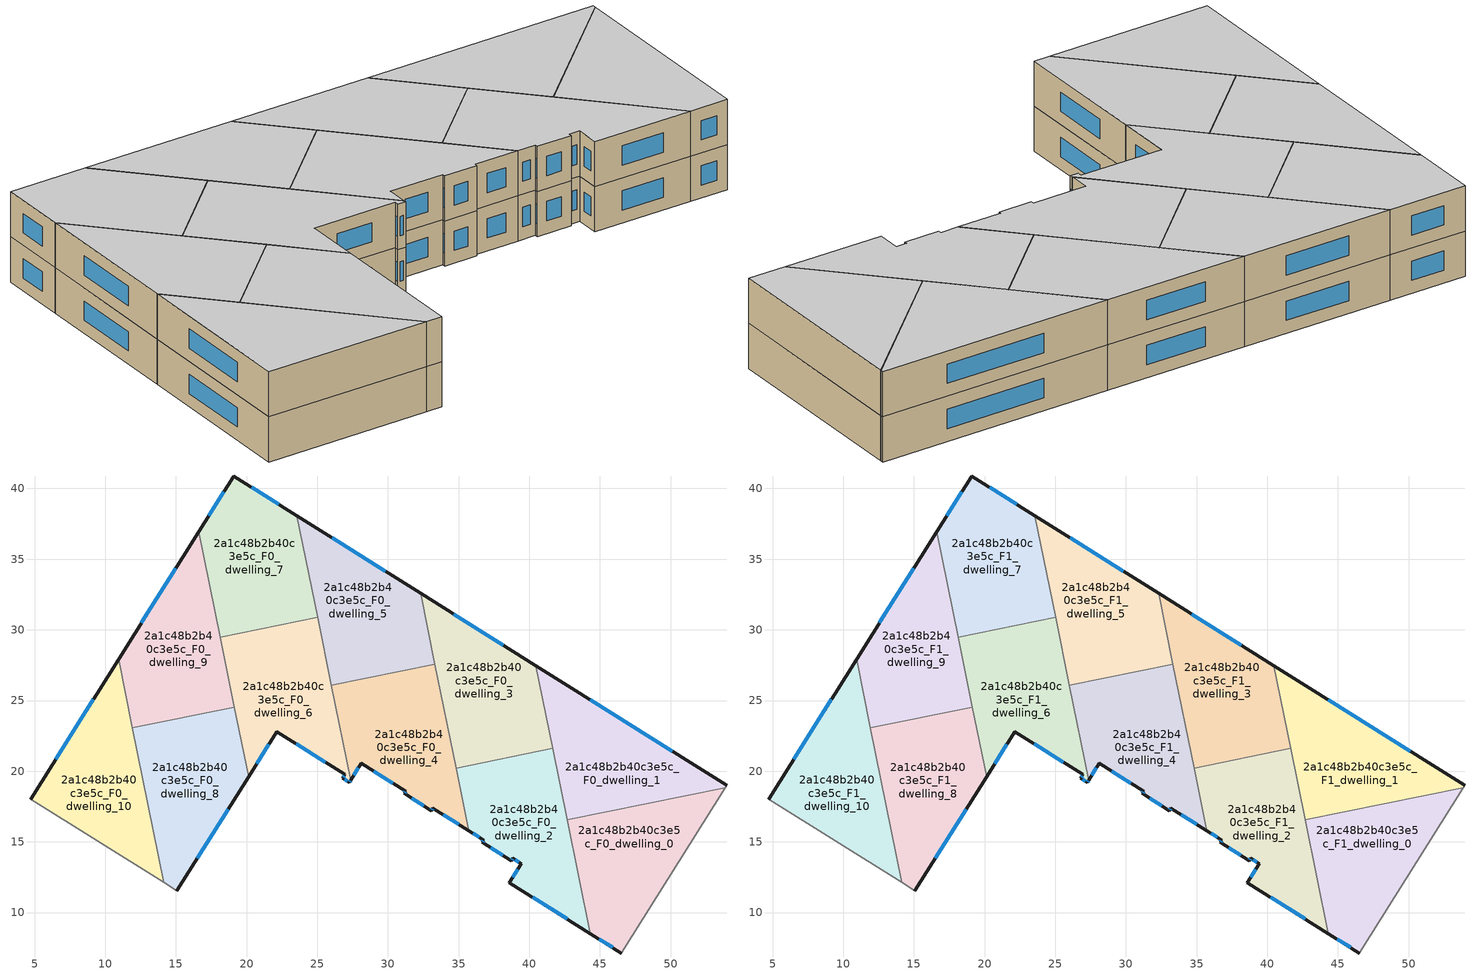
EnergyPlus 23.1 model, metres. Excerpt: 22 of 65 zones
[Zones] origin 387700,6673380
2a1c48b2b40c3e5c_F0_dwelling_0
 floor ground (EU_floor_Construction): 53.87,18.84 46.53,7.14 44.33,8.52 42.69,16.57 z0
 wall outside (EU_wall_Construction): 44.33,8.52 46.53,7.14 z0:3
 wall to 2a1c48b2b40c3e5c_F0_dwelling_1 (EU_wall_Construction): 53.87,18.84 42.69,16.57 z0:3
 wall adiabatic (EU_wall_Construction): 46.53,7.14 53.87,18.84 z0:3
 wall to 2a1c48b2b40c3e5c_F0_dwelling_2 (EU_wall_Construction): 42.69,16.57 44.33,8.52 z0:3
 window (EU_Window_Construction): 44.95,8.12 45.9,7.53 z0.86:2.14
2a1c48b2b40c3e5c_F0_dwelling_1
 floor ground (EU_floor_Construction): 53.97,18.99 53.87,18.84 42.69,16.57 40.48,27.46 z0
 wall outside (EU_wall_Construction): 53.97,18.99 40.48,27.46 z0:3
 wall adiabatic (EU_wall_Construction): 53.87,18.84 53.97,18.99 z0:3
 wall to 2a1c48b2b40c3e5c_F0_dwelling_3 (EU_wall_Construction): 40.48,27.46 41.66,21.62 z0:3
 wall to 2a1c48b2b40c3e5c_F0_dwelling_2 (EU_wall_Construction): 41.66,21.61 42.69,16.57 z0:3
 window (EU_Window_Construction): 50.11,21.41 44.33,25.04 z0.86:2.14
2a1c48b2b40c3e5c_F0_dwelling_10
 floor ground (EU_floor_Construction): 10.94,27.91 14.15,12.13 4.74,18.03 z0
 wall outside (EU_wall_Construction): 10.94,27.91 4.74,18.03 z0:3
 wall adiabatic (EU_wall_Construction): 4.74,18.03 14.15,12.13 z0:3
 wall to 2a1c48b2b40c3e5c_F0_dwelling_8 (EU_wall_Construction): 14.15,12.13 11.93,23.07 z0:3
 wall to 2a1c48b2b40c3e5c_F0_dwelling_9 (EU_wall_Construction): 11.93,23.08 10.94,27.91 z0:3
 window (EU_Window_Construction): 9.17,25.09 6.51,20.85 z0.86:2.14
2a1c48b2b40c3e5c_F0_dwelling_2
 floor ground (EU_floor_Construction): 41.66,21.62 44.33,8.52 38.6,12.11 39.44,13.45 38.83,13.84 38.72,13.68 36.68,14.96 36.78,15.12 35.73,15.79 34.83,20.22 z0
 wall outside (EU_wall_Construction): 35.73,15.79 36.78,15.12 36.68,14.96 38.72,13.68 38.83,13.84 39.44,13.45 38.6,12.11 44.33,8.52 z0:3
 wall to 2a1c48b2b40c3e5c_F0_dwelling_3 (EU_wall_Construction): 41.66,21.62 34.83,20.22 z0:3
 wall to 2a1c48b2b40c3e5c_F0_dwelling_4 (EU_wall_Construction): 34.83,20.22 35.73,15.79 z0:3
 window (EU_Window_Construction): 37.26,14.59 38.14,14.04 / 36.75,15.08 36.71,15.01 / 36.03,15.6 36.48,15.31 / 40.24,11.08 42.69,9.54 / 39.2,13.07 38.84,12.49 / 39,13.73 39.27,13.56 / 38.75,13.72 38.8,13.79 z0.86:2.14
2a1c48b2b40c3e5c_F0_dwelling_3
 floor ground (EU_floor_Construction): 40.48,27.46 41.66,21.62 34.83,20.22 32.31,32.58 z0
 wall outside (EU_wall_Construction): 40.48,27.46 32.31,32.58 z0:3
 wall to 2a1c48b2b40c3e5c_F0_dwelling_5 (EU_wall_Construction): 32.31,32.58 33.33,27.58 z0:3
 wall to 2a1c48b2b40c3e5c_F0_dwelling_4 (EU_wall_Construction): 33.33,27.58 34.82,20.22 z0:3
 window (EU_Window_Construction): 38.14,28.92 34.65,31.12 z0.86:2.14
2a1c48b2b40c3e5c_F0_dwelling_4
 floor ground (EU_floor_Construction): 33.33,27.58 35.73,15.79 33.18,17.38 33.07,17.22 31.15,18.43 31.25,18.59 28.11,20.57 27.36,19.37 26,26.09 z0
 wall outside (EU_wall_Construction): 27.36,19.37 28.11,20.57 31.25,18.59 31.15,18.43 33.07,17.22 33.18,17.38 35.73,15.79 z0:3
 wall to 2a1c48b2b40c3e5c_F0_dwelling_5 (EU_wall_Construction): 33.33,27.58 26,26.09 z0:3
 wall to 2a1c48b2b40c3e5c_F0_dwelling_6 (EU_wall_Construction): 26,26.09 27.36,19.37 z0:3
 window (EU_Window_Construction): 33.91,16.93 35,16.24 / 33.1,17.26 33.15,17.34 / 31.7,18.08 32.52,17.56 / 31.22,18.55 31.18,18.47 / 29.01,20.01 30.35,19.16 / 27.58,19.72 27.9,20.23 z0.86:2.14
2a1c48b2b40c3e5c_F0_dwelling_5
 floor ground (EU_floor_Construction): 32.31,32.58 33.33,27.58 26,26.09 23.56,38.07 z0
 wall outside (EU_wall_Construction): 32.31,32.58 23.56,38.07 z0:3
 wall to 2a1c48b2b40c3e5c_F0_dwelling_7 (EU_wall_Construction): 23.56,38.07 25.02,30.89 z0:3
 wall to 2a1c48b2b40c3e5c_F0_dwelling_6 (EU_wall_Construction): 25.02,30.89 26,26.09 z0:3
 window (EU_Window_Construction): 29.81,34.15 26.06,36.5 z0.86:2.14
2a1c48b2b40c3e5c_F0_dwelling_6
 floor ground (EU_floor_Construction): 25.02,30.89 27.36,19.37 27.27,19.22 26.8,19.51 26.96,19.77 22.14,22.8 20.14,19.62 18.13,29.49 z0
 wall outside (EU_wall_Construction): 20.14,19.62 22.14,22.8 26.96,19.77 26.8,19.51 27.27,19.22 27.36,19.37 z0:3
 wall to 2a1c48b2b40c3e5c_F0_dwelling_7 (EU_wall_Construction): 25.02,30.89 18.13,29.49 z0:3
 wall to 2a1c48b2b40c3e5c_F0_dwelling_9 (EU_wall_Construction): 18.13,29.49 19.14,24.54 z0:3
 wall to 2a1c48b2b40c3e5c_F0_dwelling_8 (EU_wall_Construction): 19.14,24.54 20.14,19.62 z0:3
 window (EU_Window_Construction): 27.3,19.26 27.34,19.33 / 26.94,19.43 27.14,19.3 / 26.92,19.69 26.85,19.59 / 23.51,21.93 25.58,20.63 / 20.71,20.53 21.57,21.89 z0.86:2.14
2a1c48b2b40c3e5c_F0_dwelling_7
 floor ground (EU_floor_Construction): 23.56,38.07 25.02,30.89 18.13,29.49 16.62,36.96 19.08,40.88 z0
 wall outside (EU_wall_Construction): 23.56,38.07 19.08,40.88 16.62,36.96 z0:3
 wall to 2a1c48b2b40c3e5c_F0_dwelling_9 (EU_wall_Construction): 16.62,36.96 18.13,29.49 z0:3
 window (EU_Window_Construction): 22.28,38.87 20.36,40.08 / 18.38,39.76 17.32,38.08 z0.86:2.14
2a1c48b2b40c3e5c_F0_dwelling_8
 floor ground (EU_floor_Construction): 19.14,24.54 20.14,19.62 15.08,11.55 14.15,12.13 11.93,23.08 z0
 wall outside (EU_wall_Construction): 15.08,11.55 20.14,19.62 z0:3
 wall adiabatic (EU_wall_Construction): 14.15,12.13 15.08,11.55 z0:3
 wall to 2a1c48b2b40c3e5c_F0_dwelling_9 (EU_wall_Construction): 19.14,24.54 11.93,23.08 z0:3
 window (EU_Window_Construction): 16.52,13.85 18.69,17.31 z0.86:2.14
2a1c48b2b40c3e5c_F0_dwelling_9
 floor ground (EU_floor_Construction): 16.62,36.96 19.14,24.54 11.93,23.08 10.94,27.91 z0
 wall outside (EU_wall_Construction): 16.62,36.96 10.94,27.91 z0:3
 window (EU_Window_Construction): 14.99,34.37 12.56,30.5 z0.86:2.14
2a1c48b2b40c3e5c_F1_dwelling_0
 floor to 2a1c48b2b40c3e5c_F0_dwelling_0 (EU_floor_Construction): 53.87,18.84 46.53,7.14 44.33,8.52 42.69,16.57 z3
 wall outside (EU_wall_Construction): 44.33,8.52 46.53,7.14 z3:6
 wall to 2a1c48b2b40c3e5c_F1_dwelling_1 (EU_wall_Construction): 53.87,18.84 42.69,16.57 z3:6
 wall adiabatic (EU_wall_Construction): 46.53,7.14 53.87,18.84 z3:6
 wall to 2a1c48b2b40c3e5c_F1_dwelling_2 (EU_wall_Construction): 42.69,16.57 44.33,8.52 z3:6
 window (EU_Window_Construction): 44.95,8.12 45.9,7.53 z3.86:5.14
 ceiling to 2a1c48b2b40c3e5c_F2_dwelling_0 (EU_floor_Construction): 46.53,7.14 53.87,18.84 42.69,16.57 44.33,8.52 z6
2a1c48b2b40c3e5c_F1_dwelling_1
 floor to 2a1c48b2b40c3e5c_F0_dwelling_1 (EU_floor_Construction): 53.97,18.99 53.87,18.84 42.69,16.57 40.48,27.46 z3
 wall outside (EU_wall_Construction): 53.97,18.99 40.48,27.46 z3:6
 wall adiabatic (EU_wall_Construction): 53.87,18.84 53.97,18.99 z3:6
 wall to 2a1c48b2b40c3e5c_F1_dwelling_3 (EU_wall_Construction): 40.48,27.46 41.66,21.62 z3:6
 wall to 2a1c48b2b40c3e5c_F1_dwelling_2 (EU_wall_Construction): 41.66,21.61 42.69,16.57 z3:6
 window (EU_Window_Construction): 50.11,21.41 44.33,25.04 z3.86:5.14
 ceiling to 2a1c48b2b40c3e5c_F2_dwelling_1 (EU_floor_Construction): 53.87,18.84 53.97,18.99 40.48,27.46 42.69,16.57 z6
2a1c48b2b40c3e5c_F1_dwelling_10
 floor to 2a1c48b2b40c3e5c_F0_dwelling_10 (EU_floor_Construction): 10.94,27.91 14.15,12.13 4.74,18.03 z3
 wall outside (EU_wall_Construction): 10.94,27.91 4.74,18.03 z3:6
 wall adiabatic (EU_wall_Construction): 4.74,18.03 14.15,12.13 z3:6
 wall to 2a1c48b2b40c3e5c_F1_dwelling_8 (EU_wall_Construction): 14.15,12.13 11.93,23.07 z3:6
 wall to 2a1c48b2b40c3e5c_F1_dwelling_9 (EU_wall_Construction): 11.93,23.08 10.94,27.91 z3:6
 window (EU_Window_Construction): 9.17,25.09 6.51,20.85 z3.86:5.14
 ceiling to 2a1c48b2b40c3e5c_F2_dwelling_10 (EU_floor_Construction): 14.15,12.13 10.94,27.91 4.74,18.03 z6
2a1c48b2b40c3e5c_F1_dwelling_2
 floor to 2a1c48b2b40c3e5c_F0_dwelling_2 (EU_floor_Construction): 41.66,21.62 44.33,8.52 38.6,12.11 39.44,13.45 38.83,13.84 38.72,13.68 36.68,14.96 36.78,15.12 35.73,15.79 34.83,20.22 z3
 wall outside (EU_wall_Construction): 35.73,15.79 36.78,15.12 36.68,14.96 38.72,13.68 38.83,13.84 39.44,13.45 38.6,12.11 44.33,8.52 z3:6
 wall to 2a1c48b2b40c3e5c_F1_dwelling_3 (EU_wall_Construction): 41.66,21.62 34.83,20.22 z3:6
 wall to 2a1c48b2b40c3e5c_F1_dwelling_4 (EU_wall_Construction): 34.83,20.22 35.73,15.79 z3:6
 window (EU_Window_Construction): 37.26,14.59 38.14,14.04 / 36.75,15.08 36.71,15.01 / 36.03,15.6 36.48,15.31 / 40.24,11.08 42.69,9.54 / 39.2,13.07 38.84,12.49 / 39,13.73 39.27,13.56 / 38.75,13.72 38.8,13.79 z3.86:5.14
 ceiling to 2a1c48b2b40c3e5c_F2_dwelling_2 (EU_floor_Construction): 44.33,8.52 41.66,21.62 34.83,20.22 35.73,15.79 36.78,15.12 36.68,14.96 38.72,13.68 38.83,13.84 39.44,13.45 38.6,12.11 z6
2a1c48b2b40c3e5c_F1_dwelling_3
 floor to 2a1c48b2b40c3e5c_F0_dwelling_3 (EU_floor_Construction): 40.48,27.46 41.66,21.62 34.83,20.22 32.31,32.58 z3
 wall outside (EU_wall_Construction): 40.48,27.46 32.31,32.58 z3:6
 wall to 2a1c48b2b40c3e5c_F1_dwelling_5 (EU_wall_Construction): 32.31,32.58 33.33,27.58 z3:6
 wall to 2a1c48b2b40c3e5c_F1_dwelling_4 (EU_wall_Construction): 33.33,27.58 34.82,20.22 z3:6
 window (EU_Window_Construction): 38.14,28.92 34.65,31.12 z3.86:5.14
 ceiling to 2a1c48b2b40c3e5c_F2_dwelling_3 (EU_floor_Construction): 41.66,21.62 40.48,27.46 32.31,32.58 34.83,20.22 z6
2a1c48b2b40c3e5c_F1_dwelling_4
 floor to 2a1c48b2b40c3e5c_F0_dwelling_4 (EU_floor_Construction): 33.33,27.58 35.73,15.79 33.18,17.38 33.07,17.22 31.15,18.43 31.25,18.59 28.11,20.57 27.36,19.37 26,26.09 z3
 wall outside (EU_wall_Construction): 27.36,19.37 28.11,20.57 31.25,18.59 31.15,18.43 33.07,17.22 33.18,17.38 35.73,15.79 z3:6
 wall to 2a1c48b2b40c3e5c_F1_dwelling_5 (EU_wall_Construction): 33.33,27.58 26,26.09 z3:6
 wall to 2a1c48b2b40c3e5c_F1_dwelling_6 (EU_wall_Construction): 26,26.09 27.36,19.37 z3:6
 window (EU_Window_Construction): 33.91,16.93 35,16.24 / 33.1,17.26 33.15,17.34 / 31.7,18.08 32.52,17.56 / 31.22,18.55 31.18,18.47 / 29.01,20.01 30.35,19.16 / 27.58,19.72 27.9,20.23 z3.86:5.14
 ceiling to 2a1c48b2b40c3e5c_F2_dwelling_4 (EU_floor_Construction): 35.73,15.79 33.33,27.58 26,26.09 27.36,19.37 28.11,20.57 31.25,18.59 31.15,18.43 33.07,17.22 33.18,17.38 z6
2a1c48b2b40c3e5c_F1_dwelling_5
 floor to 2a1c48b2b40c3e5c_F0_dwelling_5 (EU_floor_Construction): 32.31,32.58 33.33,27.58 26,26.09 23.56,38.07 z3
 wall outside (EU_wall_Construction): 32.31,32.58 23.56,38.07 z3:6
 wall to 2a1c48b2b40c3e5c_F1_dwelling_7 (EU_wall_Construction): 23.56,38.07 25.02,30.89 z3:6
 wall to 2a1c48b2b40c3e5c_F1_dwelling_6 (EU_wall_Construction): 25.02,30.89 26,26.09 z3:6
 window (EU_Window_Construction): 29.81,34.15 26.06,36.5 z3.86:5.14
 ceiling to 2a1c48b2b40c3e5c_F2_dwelling_5 (EU_floor_Construction): 33.33,27.58 32.31,32.58 23.56,38.07 26,26.09 z6
2a1c48b2b40c3e5c_F1_dwelling_6
 floor to 2a1c48b2b40c3e5c_F0_dwelling_6 (EU_floor_Construction): 25.02,30.89 27.36,19.37 27.27,19.22 26.8,19.51 26.96,19.77 22.14,22.8 20.14,19.62 18.13,29.49 z3
 wall outside (EU_wall_Construction): 20.14,19.62 22.14,22.8 26.96,19.77 26.8,19.51 27.27,19.22 27.36,19.37 z3:6
 wall to 2a1c48b2b40c3e5c_F1_dwelling_7 (EU_wall_Construction): 25.02,30.89 18.13,29.49 z3:6
 wall to 2a1c48b2b40c3e5c_F1_dwelling_9 (EU_wall_Construction): 18.13,29.49 19.14,24.54 z3:6
 wall to 2a1c48b2b40c3e5c_F1_dwelling_8 (EU_wall_Construction): 19.14,24.54 20.14,19.62 z3:6
 window (EU_Window_Construction): 27.3,19.26 27.34,19.33 / 26.94,19.43 27.14,19.3 / 26.92,19.69 26.85,19.59 / 23.51,21.93 25.58,20.63 / 20.71,20.53 21.57,21.89 z3.86:5.14
 ceiling to 2a1c48b2b40c3e5c_F2_dwelling_6 (EU_floor_Construction): 27.27,19.22 27.36,19.37 25.02,30.89 18.13,29.49 20.14,19.62 22.14,22.8 26.96,19.77 26.8,19.51 z6
2a1c48b2b40c3e5c_F1_dwelling_7
 floor to 2a1c48b2b40c3e5c_F0_dwelling_7 (EU_floor_Construction): 23.56,38.07 25.02,30.89 18.13,29.49 16.62,36.96 19.08,40.88 z3
 wall outside (EU_wall_Construction): 23.56,38.07 19.08,40.88 16.62,36.96 z3:6
 wall to 2a1c48b2b40c3e5c_F1_dwelling_9 (EU_wall_Construction): 16.62,36.96 18.13,29.49 z3:6
 window (EU_Window_Construction): 22.28,38.87 20.36,40.08 / 18.38,39.76 17.32,38.08 z3.86:5.14
 ceiling to 2a1c48b2b40c3e5c_F2_dwelling_7 (EU_floor_Construction): 25.02,30.89 23.56,38.07 19.08,40.88 16.62,36.96 18.13,29.49 z6
2a1c48b2b40c3e5c_F1_dwelling_8
 floor to 2a1c48b2b40c3e5c_F0_dwelling_8 (EU_floor_Construction): 19.14,24.54 20.14,19.62 15.08,11.55 14.15,12.13 11.93,23.08 z3
 wall outside (EU_wall_Construction): 15.08,11.55 20.14,19.62 z3:6
 wall adiabatic (EU_wall_Construction): 14.15,12.13 15.08,11.55 z3:6
 wall to 2a1c48b2b40c3e5c_F1_dwelling_9 (EU_wall_Construction): 19.14,24.54 11.93,23.08 z3:6
 window (EU_Window_Construction): 16.52,13.85 18.69,17.31 z3.86:5.14
 ceiling to 2a1c48b2b40c3e5c_F2_dwelling_8 (EU_floor_Construction): 15.08,11.55 20.14,19.62 19.14,24.54 11.93,23.08 14.15,12.13 z6
2a1c48b2b40c3e5c_F1_dwelling_9
 floor to 2a1c48b2b40c3e5c_F0_dwelling_9 (EU_floor_Construction): 16.62,36.96 19.14,24.54 11.93,23.08 10.94,27.91 z3
 wall outside (EU_wall_Construction): 16.62,36.96 10.94,27.91 z3:6
 window (EU_Window_Construction): 14.99,34.37 12.56,30.5 z3.86:5.14
 ceiling to 2a1c48b2b40c3e5c_F2_dwelling_9 (EU_floor_Construction): 19.14,24.54 16.62,36.96 10.94,27.91 11.93,23.08 z6
[Building]
EU S2 Campaign: North Axis=0; Terrain=City; Solar Distribution=FullExterior
[Site:Location]
Helsinki-Vantaa.AP: Latitude=60.317; Longitude=24.963; Time Zone=2; Elevation=54.6
[SizingPeriod:WeatherFileDays]
AnnualSizingPeriod: Begin Month=1; Begin Day of Month=1; End Month=12; End Day of Month=31; Day of Week for Start Day=Monday; Use Weather File Daylight Saving Period=No; Use Weather File Rain and Snow Indicators=No
[MATERIAL]
EU_InternalMass_Material: Roughness=MediumRough; Thickness=0.1; Conductivity=1; Density=1800; Specific Heat=900; Thermal Absorptance=0.9; Solar Absorptance=0.7; Visible Absorptance=0.7
[MATERIAL:NOMASS] Roughness=MediumRough; Thermal Absorptance=0.9; Solar Absorptance=0.7; Visible Absorptance=0.7
Name | Thermal Resistance
EU_wall_NoMass | 5.91765
EU_floor_NoMass | 6.2875
[WINDOWMATERIAL:SIMPLEGLAZINGSYSTEM]
EU_Window_SimpleGlazing: UFactor=0.994035; Solar Heat Gain Coefficient=0.7; Visible Transmittance=0.7
[CONSTRUCTION]
EU_wall_Construction: EU_wall_NoMass
EU_floor_Construction: EU_floor_NoMass
EU_Window_Construction: EU_Window_SimpleGlazing
EU_InternalMass_Construction: EU_InternalMass_Material
[ZONE] Type=1; Multiplier=1; Ceiling Height=autocalculate; Floor Area=autocalculate; Part of Total Floor Area=Yes
Name | Volume
2a1c48b2b40c3e5c_F0_dwelling_0; 2a1c48b2b40c3e5c_F1_dwelling_0 | 194.409
2a1c48b2b40c3e5c_F0_dwelling_1; 2a1c48b2b40c3e5c_F1_dwelling_1 | 194.378
2a1c48b2b40c3e5c_F0_dwelling_10; 2a1c48b2b40c3e5c_F1_dwelling_10 | 194.391
2a1c48b2b40c3e5c_F0_dwelling_2; 2a1c48b2b40c3e5c_F1_dwelling_2 | 194.402
2a1c48b2b40c3e5c_F0_dwelling_3; 2a1c48b2b40c3e5c_F1_dwelling_3 | 194.392
2a1c48b2b40c3e5c_F0_dwelling_4; 2a1c48b2b40c3e5c_F1_dwelling_4 | 194.364
2a1c48b2b40c3e5c_F0_dwelling_5; 2a1c48b2b40c3e5c_F1_dwelling_5 | 194.385
2a1c48b2b40c3e5c_F0_dwelling_6; 2a1c48b2b40c3e5c_F1_dwelling_6 | 194.39
2a1c48b2b40c3e5c_F0_dwelling_7; 2a1c48b2b40c3e5c_F1_dwelling_7 | 194.386
2a1c48b2b40c3e5c_F0_dwelling_8; 2a1c48b2b40c3e5c_F1_dwelling_8 | 194.41
2a1c48b2b40c3e5c_F0_dwelling_9; 2a1c48b2b40c3e5c_F1_dwelling_9 | 194.403
[INTERNALMASS] Construction=EU_InternalMass_Construction
Name | Zone or ZoneList | Surface Area
2a1c48b2b40c3e5c_F0_dwelling_0_EU_InternalMass | 2a1c48b2b40c3e5c_F0_dwelling_0 | 64.8041
2a1c48b2b40c3e5c_F0_dwelling_1_EU_InternalMass | 2a1c48b2b40c3e5c_F0_dwelling_1 | 64.7929
2a1c48b2b40c3e5c_F0_dwelling_2_EU_InternalMass | 2a1c48b2b40c3e5c_F0_dwelling_2 | 64.8017
2a1c48b2b40c3e5c_F0_dwelling_3_EU_InternalMass | 2a1c48b2b40c3e5c_F0_dwelling_3 | 64.7996
2a1c48b2b40c3e5c_F0_dwelling_4_EU_InternalMass | 2a1c48b2b40c3e5c_F0_dwelling_4 | 64.7883
2a1c48b2b40c3e5c_F0_dwelling_5_EU_InternalMass | 2a1c48b2b40c3e5c_F0_dwelling_5 | 64.7954
2a1c48b2b40c3e5c_F0_dwelling_6_EU_InternalMass | 2a1c48b2b40c3e5c_F0_dwelling_6 | 64.7963
2a1c48b2b40c3e5c_F0_dwelling_7_EU_InternalMass | 2a1c48b2b40c3e5c_F0_dwelling_7 | 64.7956
2a1c48b2b40c3e5c_F0_dwelling_8_EU_InternalMass | 2a1c48b2b40c3e5c_F0_dwelling_8 | 64.8012
2a1c48b2b40c3e5c_F0_dwelling_9_EU_InternalMass | 2a1c48b2b40c3e5c_F0_dwelling_9 | 64.8018
2a1c48b2b40c3e5c_F0_dwelling_10_EU_InternalMass | 2a1c48b2b40c3e5c_F0_dwelling_10 | 64.797
2a1c48b2b40c3e5c_F1_dwelling_0_EU_InternalMass | 2a1c48b2b40c3e5c_F1_dwelling_0 | 64.8041
2a1c48b2b40c3e5c_F1_dwelling_1_EU_InternalMass | 2a1c48b2b40c3e5c_F1_dwelling_1 | 64.7929
2a1c48b2b40c3e5c_F1_dwelling_2_EU_InternalMass | 2a1c48b2b40c3e5c_F1_dwelling_2 | 64.8017
2a1c48b2b40c3e5c_F1_dwelling_3_EU_InternalMass | 2a1c48b2b40c3e5c_F1_dwelling_3 | 64.7996
2a1c48b2b40c3e5c_F1_dwelling_4_EU_InternalMass | 2a1c48b2b40c3e5c_F1_dwelling_4 | 64.7883
2a1c48b2b40c3e5c_F1_dwelling_5_EU_InternalMass | 2a1c48b2b40c3e5c_F1_dwelling_5 | 64.7954
2a1c48b2b40c3e5c_F1_dwelling_6_EU_InternalMass | 2a1c48b2b40c3e5c_F1_dwelling_6 | 64.7963
2a1c48b2b40c3e5c_F1_dwelling_7_EU_InternalMass | 2a1c48b2b40c3e5c_F1_dwelling_7 | 64.7956
2a1c48b2b40c3e5c_F1_dwelling_8_EU_InternalMass | 2a1c48b2b40c3e5c_F1_dwelling_8 | 64.8012
2a1c48b2b40c3e5c_F1_dwelling_9_EU_InternalMass | 2a1c48b2b40c3e5c_F1_dwelling_9 | 64.8018
2a1c48b2b40c3e5c_F1_dwelling_10_EU_InternalMass | 2a1c48b2b40c3e5c_F1_dwelling_10 | 64.797
[OTHEREQUIPMENT] Fuel Type=Electricity; Design Level Calculation Method=Watts/Area; Power per Zone Floor Area=1; Fraction Latent=0; Fraction Radiant=0; Fraction Lost=0; Carbon Dioxide Generation Rate=0; EndUse Subcategory=EU_Step8_InternalGains
Name | Zone or ZoneList or Space or SpaceList | Schedule
EU_Step8_InternalGain_2a1c48b2b40c3e5c_F0_dwelling_0_f000 | 2a1c48b2b40c3e5c_F0_dwelling_0 | EU_Step8_GainSchedule_2a1c48b2b40c3e5c_F0_dwelling_0_f000
EU_Step8_InternalGain_2a1c48b2b40c3e5c_F0_dwelling_1_f000 | 2a1c48b2b40c3e5c_F0_dwelling_1 | EU_Step8_GainSchedule_2a1c48b2b40c3e5c_F0_dwelling_1_f000
EU_Step8_InternalGain_2a1c48b2b40c3e5c_F0_dwelling_2_f000 | 2a1c48b2b40c3e5c_F0_dwelling_2 | EU_Step8_GainSchedule_2a1c48b2b40c3e5c_F0_dwelling_2_f000
EU_Step8_InternalGain_2a1c48b2b40c3e5c_F0_dwelling_3_f000 | 2a1c48b2b40c3e5c_F0_dwelling_3 | EU_Step8_GainSchedule_2a1c48b2b40c3e5c_F0_dwelling_3_f000
EU_Step8_InternalGain_2a1c48b2b40c3e5c_F0_dwelling_4_f000 | 2a1c48b2b40c3e5c_F0_dwelling_4 | EU_Step8_GainSchedule_2a1c48b2b40c3e5c_F0_dwelling_4_f000
EU_Step8_InternalGain_2a1c48b2b40c3e5c_F0_dwelling_5_f000 | 2a1c48b2b40c3e5c_F0_dwelling_5 | EU_Step8_GainSchedule_2a1c48b2b40c3e5c_F0_dwelling_5_f000
EU_Step8_InternalGain_2a1c48b2b40c3e5c_F0_dwelling_6_f000 | 2a1c48b2b40c3e5c_F0_dwelling_6 | EU_Step8_GainSchedule_2a1c48b2b40c3e5c_F0_dwelling_6_f000
EU_Step8_InternalGain_2a1c48b2b40c3e5c_F0_dwelling_7_f000 | 2a1c48b2b40c3e5c_F0_dwelling_7 | EU_Step8_GainSchedule_2a1c48b2b40c3e5c_F0_dwelling_7_f000
EU_Step8_InternalGain_2a1c48b2b40c3e5c_F0_dwelling_8_f000 | 2a1c48b2b40c3e5c_F0_dwelling_8 | EU_Step8_GainSchedule_2a1c48b2b40c3e5c_F0_dwelling_8_f000
EU_Step8_InternalGain_2a1c48b2b40c3e5c_F0_dwelling_9_f000 | 2a1c48b2b40c3e5c_F0_dwelling_9 | EU_Step8_GainSchedule_2a1c48b2b40c3e5c_F0_dwelling_9_f000
EU_Step8_InternalGain_2a1c48b2b40c3e5c_F0_dwelling_10_f000 | 2a1c48b2b40c3e5c_F0_dwelling_10 | EU_Step8_GainSchedule_2a1c48b2b40c3e5c_F0_dwelling_10_f000
EU_Step8_InternalGain_2a1c48b2b40c3e5c_F1_dwelling_0_f000 | 2a1c48b2b40c3e5c_F1_dwelling_0 | EU_Step8_GainSchedule_2a1c48b2b40c3e5c_F1_dwelling_0_f000
EU_Step8_InternalGain_2a1c48b2b40c3e5c_F1_dwelling_1_f000 | 2a1c48b2b40c3e5c_F1_dwelling_1 | EU_Step8_GainSchedule_2a1c48b2b40c3e5c_F1_dwelling_1_f000
EU_Step8_InternalGain_2a1c48b2b40c3e5c_F1_dwelling_2_f000 | 2a1c48b2b40c3e5c_F1_dwelling_2 | EU_Step8_GainSchedule_2a1c48b2b40c3e5c_F1_dwelling_2_f000
EU_Step8_InternalGain_2a1c48b2b40c3e5c_F1_dwelling_3_f000 | 2a1c48b2b40c3e5c_F1_dwelling_3 | EU_Step8_GainSchedule_2a1c48b2b40c3e5c_F1_dwelling_3_f000
EU_Step8_InternalGain_2a1c48b2b40c3e5c_F1_dwelling_4_f000 | 2a1c48b2b40c3e5c_F1_dwelling_4 | EU_Step8_GainSchedule_2a1c48b2b40c3e5c_F1_dwelling_4_f000
EU_Step8_InternalGain_2a1c48b2b40c3e5c_F1_dwelling_5_f000 | 2a1c48b2b40c3e5c_F1_dwelling_5 | EU_Step8_GainSchedule_2a1c48b2b40c3e5c_F1_dwelling_5_f000
EU_Step8_InternalGain_2a1c48b2b40c3e5c_F1_dwelling_6_f000 | 2a1c48b2b40c3e5c_F1_dwelling_6 | EU_Step8_GainSchedule_2a1c48b2b40c3e5c_F1_dwelling_6_f000
EU_Step8_InternalGain_2a1c48b2b40c3e5c_F1_dwelling_7_f000 | 2a1c48b2b40c3e5c_F1_dwelling_7 | EU_Step8_GainSchedule_2a1c48b2b40c3e5c_F1_dwelling_7_f000
EU_Step8_InternalGain_2a1c48b2b40c3e5c_F1_dwelling_8_f000 | 2a1c48b2b40c3e5c_F1_dwelling_8 | EU_Step8_GainSchedule_2a1c48b2b40c3e5c_F1_dwelling_8_f000
EU_Step8_InternalGain_2a1c48b2b40c3e5c_F1_dwelling_9_f000 | 2a1c48b2b40c3e5c_F1_dwelling_9 | EU_Step8_GainSchedule_2a1c48b2b40c3e5c_F1_dwelling_9_f000
EU_Step8_InternalGain_2a1c48b2b40c3e5c_F1_dwelling_10_f000 | 2a1c48b2b40c3e5c_F1_dwelling_10 | EU_Step8_GainSchedule_2a1c48b2b40c3e5c_F1_dwelling_10_f000
[ZONEVENTILATION:DESIGNFLOWRATE] Schedule=EU_AlwaysOn; Design Flow Rate Calculation Method=AirChanges/Hour; Air Changes per Hour=0.596421; Ventilation Type=Natural; Fan Pressure Rise=0; Fan Total Efficiency=1; Constant Term Coefficient=1; Temperature Term Coefficient=0; Velocity Term Coefficient=0; Velocity Squared Term Coefficient=0; Minimum Indoor Temperature=-100; Maximum Indoor Temperature=100; Delta Temperature=-100; Minimum Outdoor Temperature=-100; Maximum Outdoor Temperature=100; Maximum Wind Speed=40
Name | Zone or ZoneList or Space or SpaceList
EU_ConstantAir_2a1c48b2b40c3e5c_F0_dwelling_0 | 2a1c48b2b40c3e5c_F0_dwelling_0
EU_ConstantAir_2a1c48b2b40c3e5c_F0_dwelling_1 | 2a1c48b2b40c3e5c_F0_dwelling_1
EU_ConstantAir_2a1c48b2b40c3e5c_F0_dwelling_2 | 2a1c48b2b40c3e5c_F0_dwelling_2
EU_ConstantAir_2a1c48b2b40c3e5c_F0_dwelling_3 | 2a1c48b2b40c3e5c_F0_dwelling_3
EU_ConstantAir_2a1c48b2b40c3e5c_F0_dwelling_4 | 2a1c48b2b40c3e5c_F0_dwelling_4
EU_ConstantAir_2a1c48b2b40c3e5c_F0_dwelling_5 | 2a1c48b2b40c3e5c_F0_dwelling_5
EU_ConstantAir_2a1c48b2b40c3e5c_F0_dwelling_6 | 2a1c48b2b40c3e5c_F0_dwelling_6
EU_ConstantAir_2a1c48b2b40c3e5c_F0_dwelling_7 | 2a1c48b2b40c3e5c_F0_dwelling_7
EU_ConstantAir_2a1c48b2b40c3e5c_F0_dwelling_8 | 2a1c48b2b40c3e5c_F0_dwelling_8
EU_ConstantAir_2a1c48b2b40c3e5c_F0_dwelling_9 | 2a1c48b2b40c3e5c_F0_dwelling_9
EU_ConstantAir_2a1c48b2b40c3e5c_F0_dwelling_10 | 2a1c48b2b40c3e5c_F0_dwelling_10
EU_ConstantAir_2a1c48b2b40c3e5c_F1_dwelling_0 | 2a1c48b2b40c3e5c_F1_dwelling_0
EU_ConstantAir_2a1c48b2b40c3e5c_F1_dwelling_1 | 2a1c48b2b40c3e5c_F1_dwelling_1
EU_ConstantAir_2a1c48b2b40c3e5c_F1_dwelling_2 | 2a1c48b2b40c3e5c_F1_dwelling_2
EU_ConstantAir_2a1c48b2b40c3e5c_F1_dwelling_3 | 2a1c48b2b40c3e5c_F1_dwelling_3
EU_ConstantAir_2a1c48b2b40c3e5c_F1_dwelling_4 | 2a1c48b2b40c3e5c_F1_dwelling_4
EU_ConstantAir_2a1c48b2b40c3e5c_F1_dwelling_5 | 2a1c48b2b40c3e5c_F1_dwelling_5
EU_ConstantAir_2a1c48b2b40c3e5c_F1_dwelling_6 | 2a1c48b2b40c3e5c_F1_dwelling_6
EU_ConstantAir_2a1c48b2b40c3e5c_F1_dwelling_7 | 2a1c48b2b40c3e5c_F1_dwelling_7
EU_ConstantAir_2a1c48b2b40c3e5c_F1_dwelling_8 | 2a1c48b2b40c3e5c_F1_dwelling_8
EU_ConstantAir_2a1c48b2b40c3e5c_F1_dwelling_9 | 2a1c48b2b40c3e5c_F1_dwelling_9
EU_ConstantAir_2a1c48b2b40c3e5c_F1_dwelling_10 | 2a1c48b2b40c3e5c_F1_dwelling_10
[HVACTEMPLATE:THERMOSTAT] Constant Heating Setpoint=20; Constant Cooling Setpoint=50
EU_HeatOnly_2a1c48b2b40c3e5c_F0_dwelling_0; EU_HeatOnly_2a1c48b2b40c3e5c_F0_dwelling_1; EU_HeatOnly_2a1c48b2b40c3e5c_F0_dwelling_2; EU_HeatOnly_2a1c48b2b40c3e5c_F0_dwelling_3; EU_HeatOnly_2a1c48b2b40c3e5c_F0_dwelling_4; EU_HeatOnly_2a1c48b2b40c3e5c_F0_dwelling_5; EU_HeatOnly_2a1c48b2b40c3e5c_F0_dwelling_6; EU_HeatOnly_2a1c48b2b40c3e5c_F0_dwelling_7; EU_HeatOnly_2a1c48b2b40c3e5c_F0_dwelling_8; EU_HeatOnly_2a1c48b2b40c3e5c_F0_dwelling_9; EU_HeatOnly_2a1c48b2b40c3e5c_F0_dwelling_10; EU_HeatOnly_2a1c48b2b40c3e5c_F1_dwelling_0; EU_HeatOnly_2a1c48b2b40c3e5c_F1_dwelling_1; EU_HeatOnly_2a1c48b2b40c3e5c_F1_dwelling_2; EU_HeatOnly_2a1c48b2b40c3e5c_F1_dwelling_3; EU_HeatOnly_2a1c48b2b40c3e5c_F1_dwelling_4; EU_HeatOnly_2a1c48b2b40c3e5c_F1_dwelling_5; EU_HeatOnly_2a1c48b2b40c3e5c_F1_dwelling_6; EU_HeatOnly_2a1c48b2b40c3e5c_F1_dwelling_7; EU_HeatOnly_2a1c48b2b40c3e5c_F1_dwelling_8; EU_HeatOnly_2a1c48b2b40c3e5c_F1_dwelling_9; EU_HeatOnly_2a1c48b2b40c3e5c_F1_dwelling_10; EU_HeatOnly_2a1c48b2b40c3e5c_F2_dwelling_0; EU_HeatOnly_2a1c48b2b40c3e5c_F2_dwelling_1; EU_HeatOnly_2a1c48b2b40c3e5c_F2_dwelling_2; EU_HeatOnly_2a1c48b2b40c3e5c_F2_dwelling_3; EU_HeatOnly_2a1c48b2b40c3e5c_F2_dwelling_4; EU_HeatOnly_2a1c48b2b40c3e5c_F2_dwelling_5; EU_HeatOnly_2a1c48b2b40c3e5c_F2_dwelling_6; EU_HeatOnly_2a1c48b2b40c3e5c_F2_dwelling_7; EU_HeatOnly_2a1c48b2b40c3e5c_F2_dwelling_8; EU_HeatOnly_2a1c48b2b40c3e5c_F2_dwelling_9; EU_HeatOnly_2a1c48b2b40c3e5c_F2_dwelling_10; EU_HeatOnly_2a1c48b2b40c3e5c_F3_dwelling_0; EU_HeatOnly_2a1c48b2b40c3e5c_F3_dwelling_1; EU_HeatOnly_2a1c48b2b40c3e5c_F3_dwelling_2; EU_HeatOnly_2a1c48b2b40c3e5c_F3_dwelling_3; EU_HeatOnly_2a1c48b2b40c3e5c_F3_dwelling_4; EU_HeatOnly_2a1c48b2b40c3e5c_F3_dwelling_5; EU_HeatOnly_2a1c48b2b40c3e5c_F3_dwelling_6; EU_HeatOnly_2a1c48b2b40c3e5c_F3_dwelling_7; EU_HeatOnly_2a1c48b2b40c3e5c_F3_dwelling_8; EU_HeatOnly_2a1c48b2b40c3e5c_F3_dwelling_9; EU_HeatOnly_2a1c48b2b40c3e5c_F3_dwelling_10; EU_HeatOnly_2a1c48b2b40c3e5c_F4_dwelling_0; EU_HeatOnly_2a1c48b2b40c3e5c_F4_dwelling_1; EU_HeatOnly_2a1c48b2b40c3e5c_F4_dwelling_2; EU_HeatOnly_2a1c48b2b40c3e5c_F4_dwelling_3; EU_HeatOnly_2a1c48b2b40c3e5c_F4_dwelling_4; EU_HeatOnly_2a1c48b2b40c3e5c_F4_dwelling_5; EU_HeatOnly_2a1c48b2b40c3e5c_F4_dwelling_6; EU_HeatOnly_2a1c48b2b40c3e5c_F4_dwelling_7; EU_HeatOnly_2a1c48b2b40c3e5c_F4_dwelling_8; EU_HeatOnly_2a1c48b2b40c3e5c_F4_dwelling_9; EU_HeatOnly_2a1c48b2b40c3e5c_F4_dwelling_10; EU_HeatOnly_2a1c48b2b40c3e5c_F5_dwelling_0; EU_HeatOnly_2a1c48b2b40c3e5c_F5_dwelling_1; EU_HeatOnly_2a1c48b2b40c3e5c_F5_dwelling_2; EU_HeatOnly_2a1c48b2b40c3e5c_F5_dwelling_3; EU_HeatOnly_2a1c48b2b40c3e5c_F5_dwelling_4; EU_HeatOnly_2a1c48b2b40c3e5c_F5_dwelling_5; EU_HeatOnly_2a1c48b2b40c3e5c_F5_dwelling_6; EU_HeatOnly_2a1c48b2b40c3e5c_F5_dwelling_7; EU_HeatOnly_2a1c48b2b40c3e5c_F5_dwelling_8; EU_HeatOnly_2a1c48b2b40c3e5c_F5_dwelling_9
[HVACTEMPLATE:ZONE:IDEALLOADSAIRSYSTEM] System Availability Schedule=EU_AlwaysOn; Maximum Heating Supply Air Temperature=50; Minimum Cooling Supply Air Temperature=13; Maximum Heating Supply Air Humidity Ratio=0.0156; Minimum Cooling Supply Air Humidity Ratio=0.0077; Heating Limit=NoLimit; Cooling Limit=NoLimit; Heating Availability Schedule=EU_AlwaysOn; Cooling Availability Schedule=EU_CoolingOff; Dehumidification Control Type=ConstantSensibleHeatRatio; Cooling Sensible Heat Ratio=0.7; Dehumidification Setpoint=60; Humidification Control Type=None; Humidification Setpoint=30; Outdoor Air Method=None; Outdoor Air Flow Rate per Person=0.00944; Outdoor Air Flow Rate per Zone Floor Area=0; Outdoor Air Flow Rate per Zone=0; Demand Controlled Ventilation Type=None; Outdoor Air Economizer Type=NoEconomizer; Heat Recovery Type=None; Sensible Heat Recovery Effectiveness=0.7; Latent Heat Recovery Effectiveness=0.65
Name | Template Thermostat
2a1c48b2b40c3e5c_F0_dwelling_0 | EU_HeatOnly_2a1c48b2b40c3e5c_F0_dwelling_0
2a1c48b2b40c3e5c_F0_dwelling_1 | EU_HeatOnly_2a1c48b2b40c3e5c_F0_dwelling_1
2a1c48b2b40c3e5c_F0_dwelling_2 | EU_HeatOnly_2a1c48b2b40c3e5c_F0_dwelling_2
2a1c48b2b40c3e5c_F0_dwelling_3 | EU_HeatOnly_2a1c48b2b40c3e5c_F0_dwelling_3
2a1c48b2b40c3e5c_F0_dwelling_4 | EU_HeatOnly_2a1c48b2b40c3e5c_F0_dwelling_4
2a1c48b2b40c3e5c_F0_dwelling_5 | EU_HeatOnly_2a1c48b2b40c3e5c_F0_dwelling_5
2a1c48b2b40c3e5c_F0_dwelling_6 | EU_HeatOnly_2a1c48b2b40c3e5c_F0_dwelling_6
2a1c48b2b40c3e5c_F0_dwelling_7 | EU_HeatOnly_2a1c48b2b40c3e5c_F0_dwelling_7
2a1c48b2b40c3e5c_F0_dwelling_8 | EU_HeatOnly_2a1c48b2b40c3e5c_F0_dwelling_8
2a1c48b2b40c3e5c_F0_dwelling_9 | EU_HeatOnly_2a1c48b2b40c3e5c_F0_dwelling_9
2a1c48b2b40c3e5c_F0_dwelling_10 | EU_HeatOnly_2a1c48b2b40c3e5c_F0_dwelling_10
2a1c48b2b40c3e5c_F1_dwelling_0 | EU_HeatOnly_2a1c48b2b40c3e5c_F1_dwelling_0
2a1c48b2b40c3e5c_F1_dwelling_1 | EU_HeatOnly_2a1c48b2b40c3e5c_F1_dwelling_1
2a1c48b2b40c3e5c_F1_dwelling_2 | EU_HeatOnly_2a1c48b2b40c3e5c_F1_dwelling_2
2a1c48b2b40c3e5c_F1_dwelling_3 | EU_HeatOnly_2a1c48b2b40c3e5c_F1_dwelling_3
2a1c48b2b40c3e5c_F1_dwelling_4 | EU_HeatOnly_2a1c48b2b40c3e5c_F1_dwelling_4
2a1c48b2b40c3e5c_F1_dwelling_5 | EU_HeatOnly_2a1c48b2b40c3e5c_F1_dwelling_5
2a1c48b2b40c3e5c_F1_dwelling_6 | EU_HeatOnly_2a1c48b2b40c3e5c_F1_dwelling_6
2a1c48b2b40c3e5c_F1_dwelling_7 | EU_HeatOnly_2a1c48b2b40c3e5c_F1_dwelling_7
2a1c48b2b40c3e5c_F1_dwelling_8 | EU_HeatOnly_2a1c48b2b40c3e5c_F1_dwelling_8
2a1c48b2b40c3e5c_F1_dwelling_9 | EU_HeatOnly_2a1c48b2b40c3e5c_F1_dwelling_9
2a1c48b2b40c3e5c_F1_dwelling_10 | EU_HeatOnly_2a1c48b2b40c3e5c_F1_dwelling_10
[SIZING:ZONE] Zone Cooling Design Supply Air Temperature Input Method=SupplyAirTemperature; Zone Cooling Design Supply Air Temperature=13; Zone Heating Design Supply Air Temperature Input Method=SupplyAirTemperature; Zone Heating Design Supply Air Temperature=50; Zone Cooling Design Supply Air Humidity Ratio=0.008; Zone Heating Design Supply Air Humidity Ratio=0.008; Cooling Design Air Flow Method=DesignDay; Cooling Design Air Flow Rate=0; Cooling Minimum Air Flow per Zone Floor Area=0.000762; Cooling Minimum Air Flow=0; Cooling Minimum Air Flow Fraction=0.2; Heating Design Air Flow Method=DesignDay; Heating Design Air Flow Rate=0; Heating Maximum Air Flow per Zone Floor Area=0.002032; Heating Maximum Air Flow=0.141576; Heating Maximum Air Flow Fraction=0.3; Account for Dedicated Outdoor Air System=No; Dedicated Outdoor Air System Control Strategy=NeutralSupplyAir; Dedicated Outdoor Air Low Setpoint Temperature for Design=autosize; Dedicated Outdoor Air High Setpoint Temperature for Design=autosize; Zone Load Sizing Method=Sensible Load Only No Latent Load; Zone Latent Cooling Design Supply Air Humidity Ratio Input Method=HumidityRatioDifference; Zone Cooling Design Supply Air Humidity Ratio Difference=0.005; Zone Latent Heating Design Supply Air Humidity Ratio Input Method=HumidityRatioDifference; Zone Humidification Design Supply Air Humidity Ratio Difference=0.005
2a1c48b2b40c3e5c_F0_dwelling_0; 2a1c48b2b40c3e5c_F0_dwelling_1; 2a1c48b2b40c3e5c_F0_dwelling_2; 2a1c48b2b40c3e5c_F0_dwelling_3; 2a1c48b2b40c3e5c_F0_dwelling_4; 2a1c48b2b40c3e5c_F0_dwelling_5; 2a1c48b2b40c3e5c_F0_dwelling_6; 2a1c48b2b40c3e5c_F0_dwelling_7; 2a1c48b2b40c3e5c_F0_dwelling_8; 2a1c48b2b40c3e5c_F0_dwelling_9; 2a1c48b2b40c3e5c_F0_dwelling_10; 2a1c48b2b40c3e5c_F1_dwelling_0; 2a1c48b2b40c3e5c_F1_dwelling_1; 2a1c48b2b40c3e5c_F1_dwelling_2; 2a1c48b2b40c3e5c_F1_dwelling_3; 2a1c48b2b40c3e5c_F1_dwelling_4; 2a1c48b2b40c3e5c_F1_dwelling_5; 2a1c48b2b40c3e5c_F1_dwelling_6; 2a1c48b2b40c3e5c_F1_dwelling_7; 2a1c48b2b40c3e5c_F1_dwelling_8; 2a1c48b2b40c3e5c_F1_dwelling_9; 2a1c48b2b40c3e5c_F1_dwelling_10
[SCHEDULE:CONSTANT]
Name | Hourly Value
EU_AlwaysOn | 1
EU_CoolingOff | 0
[SCHEDULE:FILE] Column Number=1; Rows to Skip at Top=0; Number of Hours of Data=8760; Column Separator=Comma; Interpolate to Timestep=No; Minutes per Item=60; Adjust Schedule for Daylight Savings=Yes
Name | File
EU_Step8_GainSchedule_2a1c48b2b40c3e5c_F0_dwelling_0_f000 | ../../schedules/2a1c48b2b40c3e5c/2a1c48b2b40c3e5c_F0_dwelling_0_f000_gain.csv
EU_Step8_GainSchedule_2a1c48b2b40c3e5c_F0_dwelling_1_f000 | ../../schedules/2a1c48b2b40c3e5c/2a1c48b2b40c3e5c_F0_dwelling_1_f000_gain.csv
EU_Step8_GainSchedule_2a1c48b2b40c3e5c_F0_dwelling_2_f000 | ../../schedules/2a1c48b2b40c3e5c/2a1c48b2b40c3e5c_F0_dwelling_2_f000_gain.csv
EU_Step8_GainSchedule_2a1c48b2b40c3e5c_F0_dwelling_3_f000 | ../../schedules/2a1c48b2b40c3e5c/2a1c48b2b40c3e5c_F0_dwelling_3_f000_gain.csv
EU_Step8_GainSchedule_2a1c48b2b40c3e5c_F0_dwelling_4_f000 | ../../schedules/2a1c48b2b40c3e5c/2a1c48b2b40c3e5c_F0_dwelling_4_f000_gain.csv
EU_Step8_GainSchedule_2a1c48b2b40c3e5c_F0_dwelling_5_f000 | ../../schedules/2a1c48b2b40c3e5c/2a1c48b2b40c3e5c_F0_dwelling_5_f000_gain.csv
EU_Step8_GainSchedule_2a1c48b2b40c3e5c_F0_dwelling_6_f000 | ../../schedules/2a1c48b2b40c3e5c/2a1c48b2b40c3e5c_F0_dwelling_6_f000_gain.csv
EU_Step8_GainSchedule_2a1c48b2b40c3e5c_F0_dwelling_7_f000 | ../../schedules/2a1c48b2b40c3e5c/2a1c48b2b40c3e5c_F0_dwelling_7_f000_gain.csv
EU_Step8_GainSchedule_2a1c48b2b40c3e5c_F0_dwelling_8_f000 | ../../schedules/2a1c48b2b40c3e5c/2a1c48b2b40c3e5c_F0_dwelling_8_f000_gain.csv
EU_Step8_GainSchedule_2a1c48b2b40c3e5c_F0_dwelling_9_f000 | ../../schedules/2a1c48b2b40c3e5c/2a1c48b2b40c3e5c_F0_dwelling_9_f000_gain.csv
EU_Step8_GainSchedule_2a1c48b2b40c3e5c_F0_dwelling_10_f000 | ../../schedules/2a1c48b2b40c3e5c/2a1c48b2b40c3e5c_F0_dwelling_10_f000_gain.csv
EU_Step8_GainSchedule_2a1c48b2b40c3e5c_F1_dwelling_0_f000 | ../../schedules/2a1c48b2b40c3e5c/2a1c48b2b40c3e5c_F1_dwelling_0_f000_gain.csv
EU_Step8_GainSchedule_2a1c48b2b40c3e5c_F1_dwelling_1_f000 | ../../schedules/2a1c48b2b40c3e5c/2a1c48b2b40c3e5c_F1_dwelling_1_f000_gain.csv
EU_Step8_GainSchedule_2a1c48b2b40c3e5c_F1_dwelling_2_f000 | ../../schedules/2a1c48b2b40c3e5c/2a1c48b2b40c3e5c_F1_dwelling_2_f000_gain.csv
EU_Step8_GainSchedule_2a1c48b2b40c3e5c_F1_dwelling_3_f000 | ../../schedules/2a1c48b2b40c3e5c/2a1c48b2b40c3e5c_F1_dwelling_3_f000_gain.csv
EU_Step8_GainSchedule_2a1c48b2b40c3e5c_F1_dwelling_4_f000 | ../../schedules/2a1c48b2b40c3e5c/2a1c48b2b40c3e5c_F1_dwelling_4_f000_gain.csv
EU_Step8_GainSchedule_2a1c48b2b40c3e5c_F1_dwelling_5_f000 | ../../schedules/2a1c48b2b40c3e5c/2a1c48b2b40c3e5c_F1_dwelling_5_f000_gain.csv
EU_Step8_GainSchedule_2a1c48b2b40c3e5c_F1_dwelling_6_f000 | ../../schedules/2a1c48b2b40c3e5c/2a1c48b2b40c3e5c_F1_dwelling_6_f000_gain.csv
EU_Step8_GainSchedule_2a1c48b2b40c3e5c_F1_dwelling_7_f000 | ../../schedules/2a1c48b2b40c3e5c/2a1c48b2b40c3e5c_F1_dwelling_7_f000_gain.csv
EU_Step8_GainSchedule_2a1c48b2b40c3e5c_F1_dwelling_8_f000 | ../../schedules/2a1c48b2b40c3e5c/2a1c48b2b40c3e5c_F1_dwelling_8_f000_gain.csv
EU_Step8_GainSchedule_2a1c48b2b40c3e5c_F1_dwelling_9_f000 | ../../schedules/2a1c48b2b40c3e5c/2a1c48b2b40c3e5c_F1_dwelling_9_f000_gain.csv
EU_Step8_GainSchedule_2a1c48b2b40c3e5c_F1_dwelling_10_f000 | ../../schedules/2a1c48b2b40c3e5c/2a1c48b2b40c3e5c_F1_dwelling_10_f000_gain.csv
